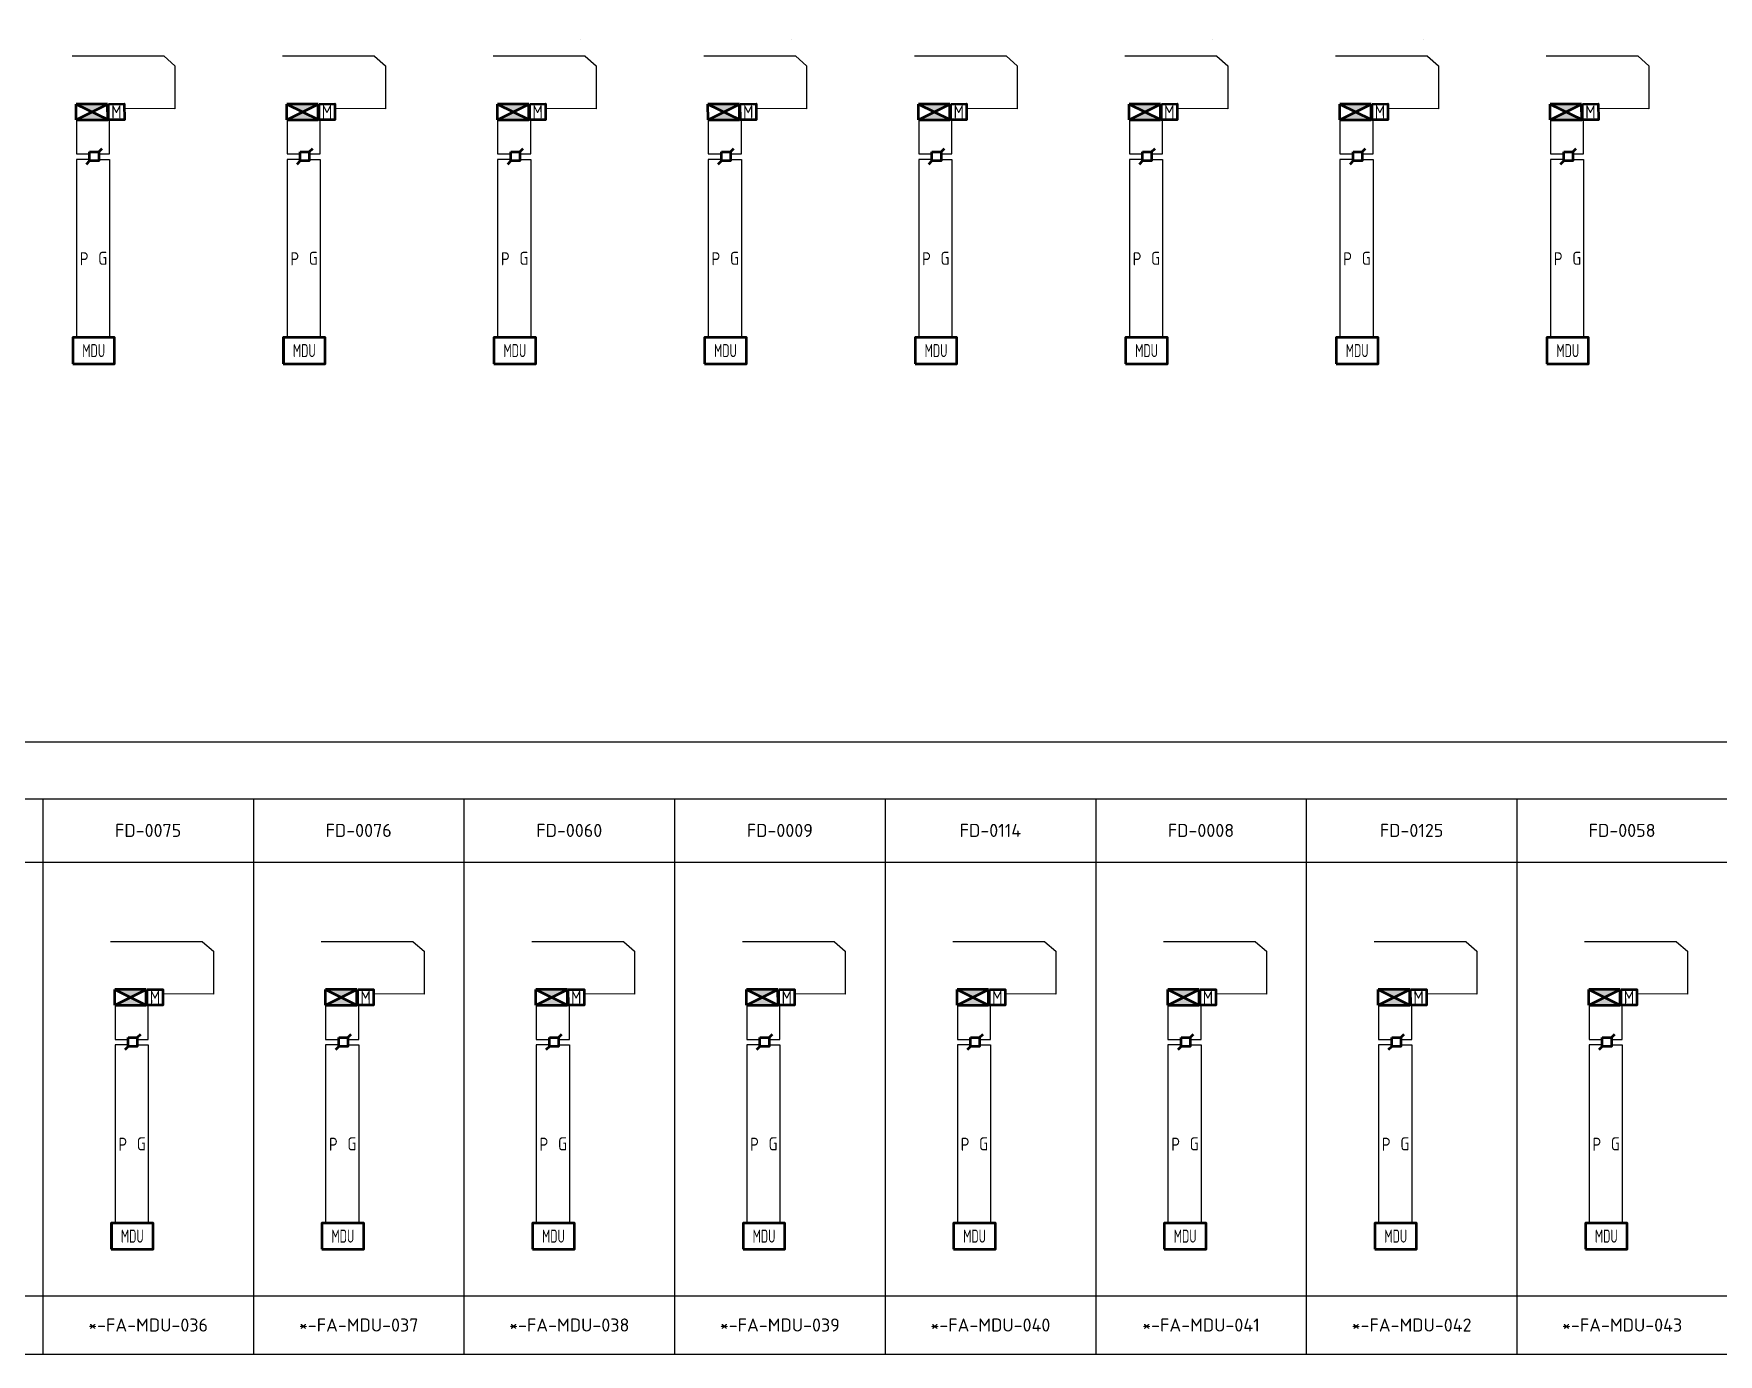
# Model space of a CAD drawing. Header units: millimetres. Extents: x 127230 to 906013, y -355313 to -209225.
# Drawn here: x 405785 to 437958, y -245773 to -220550 of the extents above; entities that cross this region are included whole.
import ezdxf
from ezdxf.enums import TextEntityAlignment as Align

# ---------------------------------------------------------------- set-up
doc = ezdxf.new("R2018")
doc.units = ezdxf.units.MM
doc.linetypes.add('Cплошная', pattern=[0])
for name, color, linetype, lineweight in [('14', 250, 'Continuous', 0), ('АТ_ПС_ИП_025', 1, 'Continuous', 25), ('АТ_ПС_ППКП_025', 5, 'Continuous', 25), ('АТ_ПС_Текст_025', 7, 'Continuous', 25), ('АТ_ПС_Трасса_100', 1, 'Continuous', 100)]:
    doc.layers.add(name, color=color, linetype=linetype, lineweight=lineweight)
doc.layers.add('ПС2', color=230, linetype='Continuous')
doc.styles.add('GLE_OASR_TextStyle', font='GOST2304A.ttf')
doc.styles.get("Standard").update_dxf_attribs({"font": 'gost_0.ttf'})
doc.styles.add('ГОСТ 2.304', font='CS_Gost2304.shx', dxfattribs={"width": 0.8})
doc.styles.add('Текст Т', font='isocpeur.ttf')

# ---------------------------------------------------------------- blocks, each defined once
blk = doc.blocks.new('*T72')
at = {"color": 7, "linetype": 'ByBlock', "transparency": 16777216}
for p, q in [((0, 0), (254457, 0)), ((0, 0), (0, -11695)), ((24130, 0), (24130, -11695)), ((28152, 0), (28152, -11695)), ((32173, 0), (32173, -11695)), ((64347, 0), (64347, -11695)), ((68368, 0), (68368, -11695)), ((72390, 0), (72390, -11695)), ((76412, 0), (76412, -11695)), ((193040, 0), (193040, -11695)), ((197062, 0), (197062, -11695)), ((205105, 0), (205105, -11695)), ((218262, 0), (218262, -11695)), ((222284, 0), (222284, -11695)), ((226305, 0), (226305, -11695)), ((254457, 0), (254457, -11695)), ((0, -1085), (4022, -1085)), ((4022, -1085), (4022, -11695)), ((8043, -1085), (8043, -11695)), ((12065, -1085), (12065, -11695)), ((16087, -1085), (16087, -11695)), ((20108, -1085), (20108, -11695)), ((24130, -1085), (36195, -1085)), ((36195, -1085), (36195, -11695)), ((40217, -1085), (40217, -11695)), ((44238, -1085), (44238, -11695)), ((48260, -1085), (48260, -11695)), ((52282, -1085), (52282, -11695)), ((56303, -1085), (56303, -11695)), ((60325, -1085), (60325, -11695)), ((64347, -1085), (80433, -1085)), ((80433, -1085), (80433, -11695)), ((84455, -1085), (84455, -11695)), ((88477, -1085), (88477, -11695)), ((92498, -1085), (92498, -11695)), ((96520, -1085), (96520, -11695)), ((100542, -1085), (100542, -11695)), ((104563, -1085), (104563, -11695)), ((108585, -1085), (108585, -11695)), ((112607, -1085), (112607, -11695)), ((116628, -1085), (116628, -11695)), ((120650, -1085), (120650, -11695)), ((124672, -1085), (124672, -11695)), ((128693, -1085), (128693, -11695)), ((132715, -1085), (132715, -11695)), ((136737, -1085), (136737, -11695)), ((140758, -1085), (140758, -11695)), ((144780, -1085), (144780, -11695)), ((148802, -1085), (148802, -11695)), ((152823, -1085), (152823, -11695)), ((156845, -1085), (156845, -11695)), ((160867, -1085), (160867, -11695)), ((164888, -1085), (164888, -11695)), ((168910, -1085), (168910, -11695)), ((172932, -1085), (172932, -11695)), ((176953, -1085), (176953, -11695)), ((180975, -1085), (180975, -11695)), ((184997, -1085), (184997, -11695)), ((189018, -1085), (189018, -11695)), ((193040, -1085), (201083, -1085)), ((201083, -1085), (201083, -11695)), ((205105, -1085), (230327, -1085)), ((230327, -1085), (230327, -11695)), ((234349, -1085), (234349, -11695)), ((238370, -1085), (238370, -11695)), ((242392, -1085), (242392, -11695)), ((246414, -1085), (246414, -11695)), ((250435, -1085), (250435, -11695)), ((0, -2294), (254457, -2294)), ((0, -10577), (254457, -10577)), ((0, -11695), (254457, -11695))]:
    blk.add_line(p, q, dxfattribs=at)
at = {"color": 0, "linetype": 'ByBlock', "lineweight": -2, "transparency": 16777216}
for p, q in [((4022, -1085), (24130, -1085)), ((36195, -1085), (64347, -1085)), ((80433, -1085), (193040, -1085)), ((201083, -1085), (205105, -1085)), ((230327, -1085), (254457, -1085))]:
    blk.add_line(p, q, dxfattribs=at)
at = {"color": 7, "transparency": 16777216, "char_height": 250, "attachment_point": 5, "style": 'Текст Т'}
for s, insert, width in [('Управление противопожарными клапанами', (220273, -542), 4020.47), ('Управление противопожарными клапанами', (12065, -542), 24128.8), ('Управление противопожарными клапанами', (48260, -542), 32172.13), ('Управление противопожарными клапанами', (134726, -542), 116627.13), ('Управление противопожарными клапанами', (201083, -542), 8042.13), ('Управление противопожарными клапанами', (240381, -542), 28150.47), ('FD-0027', (2011, -1689), 4020.47), ('FD-0005', (6032, -1689), 4020.47), ('SD-0002', (10054, -1689), 4020.47), ('FD-0004', (14076, -1689), 4020.47), ('FD-0028', (18098, -1689), 4020.47), ('FD-0029', (22119, -1689), 4020.47), ('{\\fGOST 2.304 type A|b0|i0|c204|p34;\\H0.91667x;\\C256;Дистанционный пуск \\Pсистемы дымоудаления}', (26141, -1689), 4020.47), ('{\\fGOST 2.304 type A|b0|i0|c204|p34;\\H0.91667x;\\C256;Дистанционный пуск \\Pсистемы дымоудаления}', (30162, -1689), 4020.47), ('FD-0121', (34184, -1689), 4020.47), ('FD-0080', (38206, -1689), 4020.47), ('FD-0077', (42228, -1689), 4020.47), ('FD-0025', (46249, -1689), 4020.47), ('FD-0026', (50271, -1689), 4020.47), ('FD-0113', (54293, -1689), 4020.47), ('FD-0072', (58314, -1689), 4020.47), ('FD-0073', (62336, -1689), 4020.47), ('{\\fGOST 2.304 type A|b0|i0|c204|p34;\\H0.91667x;\\C256;Дистанционный пуск \\Pсистемы дымоудаления}', (66358, -1689), 4020.47), ('{\\fGOST 2.304 type A|b0|i0|c204|p34;\\H0.91667x;\\C256;Дистанционный пуск \\Pсистемы дымоудаления}', (70379, -1689), 4020.47), ('{\\fGOST 2.304 type A|b0|i0|c204|p34;\\H0.91667x;\\C256;Дистанционный пуск \\Pсистемы дымоудаления}', (74401, -1689), 4020.47), ('FD-0002', (78423, -1689), 4020.47), ('FD-0024', (82444, -1689), 4020.47), ('SD-0001', (86466, -1689), 4020.47), ('FD-0001', (90488, -1689), 4020.47), ('FD-0003', (94509, -1689), 4020.47), ('FD-0022', (98531, -1689), 4020.47), ('FD-0023', (102553, -1689), 4020.47), ('FD-0032', (106574, -1689), 4020.47), ('FD-0010', (110596, -1689), 4020.47), ('FD-0132', (114618, -1689), 4020.47), ('FD-0085', (118639, -1689), 4020.47), ('FD-0087', (122661, -1689), 4020.47), ('FD-0118', (126683, -1689), 4020.47), ('FD-0130', (130704, -1689), 4020.47), ('FD-0131', (134726, -1689), 4020.47), ('FD-0112', (138748, -1689), 4020.47), ('FD-0043', (142769, -1689), 4020.47), ('FD-0096', (146791, -1689), 4020.47), ('FD-0057', (150813, -1689), 4020.47), ('FD-0097', (154834, -1689), 4020.47), ('FD-0074', (158856, -1689), 4020.47), ('FD-0075', (162878, -1689), 4020.47), ('FD-0076', (166899, -1689), 4020.47), ('FD-0060', (170921, -1689), 4020.47), ('FD-0009', (174943, -1689), 4020.47), ('FD-0114', (178964, -1689), 4020.47), ('FD-0008', (182986, -1689), 4020.47), ('FD-0125', (187008, -1689), 4020.47), ('FD-0058', (191029, -1689), 4020.47), ('{\\fGOST 2.304 type A|b0|i0|c204|p34;\\H0.91667x;\\C256;Отключение ПВ1 (FAB-0001A)/\\fGOST 2.304 type A|b0|i0|c0|p34; \\fGOST 2.304 type A|b0|i0|c204|p34;ПВ1р (FAB-0001В)}', (195051, -1689), 4020.47), ('FD-0078', (199073, -1689), 4020.47), ('FD-0031', (203094, -1689), 4020.47), ('{\\fGOST 2.304 type A|b0|i0|c204|p34;\\H0.91667x;\\C256;Отключение \\fGOST 2.304 type A|b0|i0|c0|p34;F0-51-010-NHC13^J/F0-51-010-NHC12/F0-51-010-NHC14} ', (211683, -1689), 13155.68), ('FD-0081', (220273, -1689), 4020.47), ('{\\fGOST 2.304 type A|b0|i0|c204|p34;\\H0.91667x;\\C256;Дистанционный пуск \\Pсистемы дымоудаления}', (224294, -1689), 4020.47), ('FD-0091', (228316, -1689), 4020.47), ('FD-0046', (232338, -1689), 4020.47), ('FD-0093', (236359, -1689), 4020.47), ('FD-0045', (240381, -1689), 4020.47), ('FD-0007', (244403, -1689), 4020.47), ('FD-0071', (248424, -1689), 4020.47), ('FD-0044', (252446, -1689), 4020.47), ('*-FA-MDU-001', (2011, -11136), 4020.47), ('*-FA-MDU-002', (6032, -11136), 4020.47), ('*-FA-MDU-003', (10054, -11136), 4020.47), ('*-FA-MDU-004', (14076, -11136), 4020.47), ('*-FA-MDU-005', (18098, -11136), 4020.47), ('*-FA-MDU-006', (22119, -11136), 4020.47), ('*-FA-SIB-11.7', (26141, -11136), 4020.47), ('*-FA-SIB-11.6', (30162, -11136), 4020.47), ('*-FA-MDU-007', (34184, -11136), 4020.47), ('*-FA-MDU-008', (38206, -11136), 4020.47), ('*-FA-MDU-009', (42228, -11136), 4020.47), ('*-FA-MDU-010', (46249, -11136), 4020.47), ('*-FA-MDU-011', (50271, -11136), 4020.47), ('*-FA-MDU-012', (54293, -11136), 4020.47), ('*-FA-MDU-013', (58314, -11136), 4020.47), ('*-FA-MDU-014', (62336, -11136), 4020.47), ('*-FA-SIB-11.5', (66358, -11136), 4020.47), ('*-FA-SIB-11.4', (70379, -11136), 4020.47), ('*-FA-SIB-11.3', (74401, -11136), 4020.47), ('*-FA-MDU-015', (78423, -11136), 4020.47), ('*-FA-MDU-016', (82444, -11136), 4020.47), ('*-FA-MDU-017', (86466, -11136), 4020.47), ('*-FA-MDU-018', (90488, -11136), 4020.47), ('*-FA-MDU-019', (94509, -11136), 4020.47), ('*-FA-MDU-020', (98531, -11136), 4020.47), ('*-FA-MDU-021', (102553, -11136), 4020.47), ('*-FA-MDU-022', (106574, -11136), 4020.47), ('*-FA-MDU-023', (110596, -11136), 4020.47), ('*-FA-MDU-024', (114618, -11136), 4020.47), ('*-FA-MDU-025', (118639, -11136), 4020.47), ('*-FA-MDU-026', (122661, -11136), 4020.47), ('*-FA-MDU-027', (126683, -11136), 4020.47), ('*-FA-MDU-028', (130704, -11136), 4020.47), ('*-FA-MDU-029', (134726, -11136), 4020.47), ('*-FA-MDU-030', (138748, -11136), 4020.47), ('*-FA-MDU-031', (142769, -11136), 4020.47), ('*-FA-MDU-032', (146791, -11136), 4020.47), ('*-FA-MDU-033', (150813, -11136), 4020.47), ('*-FA-MDU-034', (154834, -11136), 4020.47), ('*-FA-MDU-035', (158856, -11136), 4020.47), ('*-FA-MDU-036', (162878, -11136), 4020.47), ('*-FA-MDU-037', (166899, -11136), 4020.47), ('*-FA-MDU-038', (170921, -11136), 4020.47), ('*-FA-MDU-039', (174943, -11136), 4020.47), ('*-FA-MDU-040', (178964, -11136), 4020.47), ('*-FA-MDU-041', (182986, -11136), 4020.47), ('*-FA-MDU-042', (187008, -11136), 4020.47), ('*-FA-MDU-043', (191029, -11136), 4020.47), (' *-FA-MR4-11.1', (195051, -11136), 4020.47), ('*-FA-MDU-044', (199073, -11136), 4020.47), ('*-FA-MDU-045', (203094, -11136), 4020.47), (' *-FA-MR4-11.2', (211683, -11136), 13155.68), ('*-FA-MDU-046', (220273, -11136), 4020.47), ('*-FA-SIB-11.2', (224294, -11136), 4020.47), ('*-FA-MDU-047', (228316, -11136), 4020.47), ('*-FA-MDU-048', (232338, -11136), 4020.47), ('*-FA-MDU-049', (236359, -11136), 4020.47), ('*-FA-MDU-050', (240381, -11136), 4020.47), ('*-FA-MDU-051', (244403, -11136), 4020.47), ('*-FA-MDU-052', (248424, -11136), 4020.47), ('*-FA-MDU-053', (252446, -11136), 4020.47)]:
    blk.add_mtext(s, dxfattribs=dict(at, insert=insert, width=width))
blk = doc.blocks.new('*U53')
at = {"color": 0, "lineweight": 30, "width": 1.001, "flags": 104}
blk.add_attdef('ТЕКСТ1', text='', height=2.5, dxfattribs=at).set_placement((0.55, 3.27), align=Align.TOP_LEFT)
at = {"color": 0, "lineweight": 0}
blk.add_wipeout([(0, 4.3), (16.02, 4.3), (16.02, 0), (0, 0)], dxfattribs=at)
blk = doc.blocks.new('*U54')
at = {"color": 0, "lineweight": 30, "width": 1.001, "flags": 104}
blk.add_attdef('ТЕКСТ1', text='', height=2.5, dxfattribs=at).set_placement((0.55, 3.27), align=Align.TOP_LEFT)
at = {"color": 0, "lineweight": 0}
blk.add_wipeout([(0, 4.3), (21.07, 4.3), (21.07, 0), (0, 0)], dxfattribs=at)
blk = doc.blocks.new('*U49')
at = {"linetype": 'Continuous', "lineweight": 25}
blk.add_wipeout([(-1.5, -1.5), (-1.5, 1.5), (1.5, 1.5), (1.5, -1.5)], dxfattribs=at)
at = {"color": 0, "linetype": 'Continuous', "lineweight": -2}
for p, q in [((1.5, 1.5), (2.63, 2.63)), ((-1.5, -1.5), (-2.63, -2.63))]:
    blk.add_line(p, q, dxfattribs=at)
blk.add_lwpolyline([(-1.5, 1.5), (1.5, 1.5), (1.5, -1.5), (-1.5, -1.5)], close=True, dxfattribs=at)
blk = doc.blocks.new('*U52')
at = {"linetype": 'Continuous', "lineweight": -2}
h = blk.add_hatch(color=0, dxfattribs=at)
h.dxf.hatch_style = 1
h.paths.add_polyline_path([(-6, 2.97), (-2.98, 1.48), (0, 2.97)])
h.paths.add_polyline_path([(-2.98, 1.48), (-6, -0.03), (0, -0.03), (0, 0)])
at = {"color": 0, "linetype": 'Continuous', "lineweight": -2}
for p, q in [((-6, -0.03), (-6, 2.97)), ((0, 2.97), (-6, 2.97)), ((-6, 2.97), (0, 0)), ((-6, -0.03), (0, 2.97)), ((0, -0.03), (0, 2.97)), ((0, 1.47), (0.18, 1.47)), ((-6, -0.03), (0, -0.03))]:
    blk.add_line(p, q, dxfattribs=at)
blk.add_lwpolyline([(0.18, 2.97), (3.18, 2.97), (3.18, -0.03), (0.18, -0.03)], close=True, dxfattribs=at)
at = {"color": 0, "linetype": 'Continuous', "lineweight": -2, "style": 'GLE_OASR_TextStyle'}
blk.add_text('М', height=2.5, dxfattribs=at).set_placement((1.68, 1.47), align=Align.MIDDLE_CENTER)
blk = doc.blocks.new('*U51')
at = {"color": 0, "linetype": 'Continuous', "lineweight": -2}
blk.add_lwpolyline([(-8, -0.03), (0, -0.03), (0, 4.97), (-8, 4.97)], close=True, dxfattribs=at)
at = {"color": 0, "linetype": 'Continuous', "lineweight": -2, "style": 'ГОСТ 2.304', "width": 0.8, "flags": 4}
blk.add_attdef('НАДПИСЬ', text='', height=2.5, dxfattribs=at).set_placement((-4, 2.47), align=Align.MIDDLE_CENTER)
blk = doc.blocks.new('*U50')
at = {"color": 0, "lineweight": 0}
blk.add_wipeout([(-2.08, 6.13), (-19.65, 6.12), (-19.65, 1.83), (-2.08, 1.83)], dxfattribs=at)
at = {"color": 0, "linetype": 'Cплошная', "lineweight": 25}
for q in [(-19.65, 1.83), (0, 0)]:
    blk.add_line((-2.08, 1.83), q, dxfattribs=at)
at = {"color": 0, "lineweight": 30, "flags": 104}
blk.add_attdef('ТЕКСТ1', text='', height=2.5, dxfattribs=at).set_placement((-2.99, 5.1), align=Align.TOP_RIGHT)

msp = doc.modelspace()

# ---------------------------------------------------------------- linework, layer by layer
at = {"layer": '14', "color": 6, "lineweight": 25}
for points in [[(406602, -222195), (406602, -222844), (406854, -222844)], [(410624, -222195), (410624, -222844), (410876, -222844)], [(414645, -222195), (414645, -222844), (414897, -222844)], [(418667, -222195), (418667, -222844), (418919, -222844)], [(422689, -222195), (422689, -222844), (422941, -222844)], [(426710, -222195), (426710, -222844), (426962, -222844)], [(430732, -222195), (430732, -222844), (430984, -222844)], [(434754, -222195), (434754, -222844), (435006, -222844)], [(407339, -239108), (407339, -239758), (407591, -239758)], [(411361, -239108), (411361, -239758), (411613, -239758)], [(415382, -239108), (415382, -239758), (415634, -239758)], [(419404, -239108), (419404, -239758), (419656, -239758)], [(423426, -239108), (423426, -239758), (423678, -239758)], [(427447, -239108), (427447, -239758), (427699, -239758)], [(431469, -239108), (431469, -239758), (431721, -239758)], [(435491, -239108), (435491, -239758), (435743, -239758)]]:
    msp.add_lwpolyline(points, dxfattribs=at)
at = {"layer": 'АТ_ПС_Трасса_100', "color": 92, "lineweight": 25, "ltscale": 100}
for points in [[(407026, -222844), (407235, -222844), (407235, -222196)], [(411048, -222844), (411256, -222844), (411256, -222196)], [(415070, -222844), (415278, -222844), (415278, -222196)], [(419091, -222844), (419300, -222844), (419300, -222196)], [(423113, -222844), (423321, -222844), (423321, -222196)], [(427135, -222844), (427343, -222844), (427343, -222196)], [(431156, -222844), (431365, -222844), (431365, -222196)], [(435178, -222844), (435386, -222844), (435386, -222196)], [(407026, -222951), (407235, -222951), (407235, -226353)], [(411048, -222951), (411256, -222951), (411256, -226353)], [(415070, -222951), (415278, -222951), (415278, -226353)], [(419091, -222951), (419300, -222951), (419300, -226353)], [(423113, -222951), (423321, -222951), (423321, -226353)], [(427135, -222951), (427343, -222951), (427343, -226353)], [(431156, -222951), (431365, -222951), (431365, -226353)], [(435178, -222951), (435386, -222951), (435386, -226353)], [(407763, -239758), (407972, -239758), (407972, -239109)], [(411785, -239758), (411993, -239758), (411993, -239109)], [(415807, -239758), (416015, -239758), (416015, -239109)], [(419828, -239758), (420037, -239758), (420037, -239109)], [(423850, -239758), (424058, -239758), (424058, -239109)], [(427872, -239758), (428080, -239758), (428080, -239109)], [(431893, -239758), (432102, -239758), (432102, -239109)], [(435915, -239758), (436123, -239758), (436123, -239109)], [(407763, -239865), (407972, -239865), (407972, -243266)], [(411785, -239865), (411993, -239865), (411993, -243266)], [(415807, -239865), (416015, -239865), (416015, -243266)], [(419828, -239865), (420037, -239865), (420037, -243266)], [(423850, -239865), (424058, -239865), (424058, -243266)], [(427872, -239865), (428080, -239865), (428080, -243266)], [(431893, -239865), (432102, -239865), (432102, -243266)], [(435915, -239865), (436123, -239865), (436123, -243266)]]:
    msp.add_lwpolyline(points, dxfattribs=at)
at = {"layer": 'АТ_ПС_Трасса_100', "color": 6, "lineweight": 25, "ltscale": 100}
for points in [[(406854, -222951), (406602, -222951), (406602, -226353)], [(410876, -222951), (410624, -222951), (410624, -226353)], [(414897, -222951), (414645, -222951), (414645, -226353)], [(418919, -222951), (418667, -222951), (418667, -226353)], [(422941, -222951), (422689, -222951), (422689, -226353)], [(426962, -222951), (426710, -222951), (426710, -226353)], [(430984, -222951), (430732, -222951), (430732, -226353)], [(435006, -222951), (434754, -222951), (434754, -226353)], [(407591, -239865), (407339, -239865), (407339, -243266)], [(411613, -239865), (411361, -239865), (411361, -243266)], [(415634, -239865), (415382, -239865), (415382, -243266)], [(419656, -239865), (419404, -239865), (419404, -243266)], [(423678, -239865), (423426, -239865), (423426, -243266)], [(427699, -239865), (427447, -239865), (427447, -243266)], [(431721, -239865), (431469, -239865), (431469, -243266)], [(435743, -239865), (435491, -239865), (435491, -243266)]]:
    msp.add_lwpolyline(points, dxfattribs=at)

# ---------------------------------------------------------------- block references
msp.add_blockref('*T72', (245092, -234078))
at = {"layer": 'АТ_ПС_Текст_025', "linetype": 'Continuous'}
ref = msp.add_blockref('*U50', (408482, -221163), dxfattribs=dict(at, xscale=100, yscale=100, zscale=100))
lines = msp.add_mtext('230 В AC*** ', dxfattribs={"layer": '0', "color": 0, "insert": (408183, -220653), "char_height": 2.5, "attachment_point": 1})
ref.add_attrib('ТЕКСТ1', '', (408183, -220653), dxfattribs={"flags": 104}).embed_mtext(lines)
ref = msp.add_blockref('*U50', (412504, -221163), dxfattribs=dict(at, xscale=100, yscale=100, zscale=100))
lines = msp.add_mtext('230 В AC*** ', dxfattribs={"layer": '0', "color": 0, "insert": (412205, -220653), "char_height": 2.5, "attachment_point": 1})
ref.add_attrib('ТЕКСТ1', '', (412205, -220653), dxfattribs={"flags": 104}).embed_mtext(lines)
ref = msp.add_blockref('*U50', (416525, -221163), dxfattribs=dict(at, xscale=100, yscale=100, zscale=100))
lines = msp.add_mtext('230 В AC*** ', dxfattribs={"layer": '0', "color": 0, "insert": (416226, -220653), "char_height": 2.5, "attachment_point": 1})
ref.add_attrib('ТЕКСТ1', '', (416226, -220653), dxfattribs={"flags": 104}).embed_mtext(lines)
ref = msp.add_blockref('*U50', (420547, -221163), dxfattribs=dict(at, xscale=100, yscale=100, zscale=100))
lines = msp.add_mtext('230 В AC*** ', dxfattribs={"layer": '0', "color": 0, "insert": (420248, -220653), "char_height": 2.5, "attachment_point": 1})
ref.add_attrib('ТЕКСТ1', '', (420248, -220653), dxfattribs={"flags": 104}).embed_mtext(lines)
ref = msp.add_blockref('*U50', (424569, -221163), dxfattribs=dict(at, xscale=100, yscale=100, zscale=100))
lines = msp.add_mtext('230 В AC*** ', dxfattribs={"layer": '0', "color": 0, "insert": (424270, -220653), "char_height": 2.5, "attachment_point": 1})
ref.add_attrib('ТЕКСТ1', '', (424270, -220653), dxfattribs={"flags": 104}).embed_mtext(lines)
ref = msp.add_blockref('*U50', (428590, -221163), dxfattribs=dict(at, xscale=100, yscale=100, zscale=100))
lines = msp.add_mtext('230 В AC*** ', dxfattribs={"layer": '0', "color": 0, "insert": (428291, -220653), "char_height": 2.5, "attachment_point": 1})
ref.add_attrib('ТЕКСТ1', '', (428291, -220653), dxfattribs={"flags": 104}).embed_mtext(lines)
ref = msp.add_blockref('*U50', (432612, -221163), dxfattribs=dict(at, xscale=100, yscale=100, zscale=100))
lines = msp.add_mtext('230 В AC*** ', dxfattribs={"layer": '0', "color": 0, "insert": (432313, -220653), "char_height": 2.5, "attachment_point": 1})
ref.add_attrib('ТЕКСТ1', '', (432313, -220653), dxfattribs={"flags": 104}).embed_mtext(lines)
ref = msp.add_blockref('*U50', (436634, -221163), dxfattribs=dict(at, xscale=100, yscale=100, zscale=100))
lines = msp.add_mtext('230 В AC*** ', dxfattribs={"layer": '0', "color": 0, "insert": (436335, -220653), "char_height": 2.5, "attachment_point": 1})
ref.add_attrib('ТЕКСТ1', '', (436335, -220653), dxfattribs={"flags": 104}).embed_mtext(lines)
at = {"layer": 'ПС2', "color": 5, "lineweight": 50, "transparency": 33554687, "xscale": 100, "yscale": 100, "zscale": 100, "rotation": 0.1250381865928775}
for p in [(407198, -222190), (411219, -222190), (415241, -222190), (419263, -222190), (423284, -222190), (427306, -222190), (431328, -222190), (435349, -222190), (407935, -239103), (411956, -239103), (415978, -239103), (420000, -239103), (424021, -239103), (428043, -239103), (432065, -239103), (436086, -239103)]:
    msp.add_blockref('*U52', p, dxfattribs=at)

# ---------------------------------------------------------------- texts
at = {"layer": 'АТ_ПС_Текст_025', "char_height": 250, "attachment_point": 5, "style": 'GLE_OASR_TextStyle'}
for s, insert in [('P', (406748, -224849)), ('G', (407104, -224840)), ('P', (410770, -224849)), ('G', (411125, -224840)), ('P', (414792, -224849)), ('G', (415147, -224840)), ('P', (418813, -224849)), ('G', (419169, -224840)), ('P', (422835, -224849)), ('G', (423190, -224840)), ('P', (426857, -224849)), ('G', (427212, -224840)), ('P', (430878, -224849)), ('G', (431234, -224840)), ('P', (434900, -224849)), ('G', (435255, -224840)), ('P', (407485, -241762)), ('G', (407841, -241753)), ('P', (411507, -241762)), ('G', (411862, -241753)), ('P', (415529, -241762)), ('G', (415884, -241753)), ('P', (419550, -241762)), ('G', (419906, -241753)), ('P', (423572, -241762)), ('G', (423927, -241753)), ('P', (427594, -241762)), ('G', (427949, -241753)), ('P', (431615, -241762)), ('G', (431971, -241753)), ('P', (435637, -241762)), ('G', (435992, -241753))]:
    msp.add_mtext_dynamic_manual_height_columns(s, width=1237.88, gutter_width=12.5, heights=[0], dxfattribs=dict(at, insert=insert))

# ---------------------------------------------------------------- next in the draw order: linework, layer by layer
at = {"layer": '14', "color": 6, "lineweight": 25}
for points in [[(408482, -221163), (408482, -221982), (407515, -221977)], [(412504, -221163), (412504, -221982), (411537, -221977)], [(416525, -221163), (416525, -221982), (415558, -221977)], [(420547, -221163), (420547, -221982), (419580, -221977)], [(424569, -221163), (424569, -221982), (423602, -221977)], [(428590, -221163), (428590, -221982), (427623, -221977)], [(432612, -221163), (432612, -221982), (431645, -221977)], [(436634, -221163), (436634, -221982), (435667, -221977)]]:
    msp.add_lwpolyline(points, dxfattribs=at)

# ---------------------------------------------------------------- next in the draw order: block references
at = {"layer": 'АТ_ПС_ИП_025', "lineweight": 50, "xscale": 57.51779866433964, "yscale": 57.51779866433964, "zscale": 57.51779866433964}
for p in [(406940, -222894), (410962, -222894), (414984, -222894), (419005, -222894), (423027, -222894), (427049, -222894), (431070, -222894), (435092, -222894), (407677, -239807), (411699, -239807), (415720, -239807), (419742, -239807), (423764, -239807), (427785, -239807), (431807, -239807), (435829, -239807)]:
    msp.add_blockref('*U49', p, dxfattribs=at)
at = {"layer": 'АТ_ПС_Текст_025', "transparency": 33554636}
ref = msp.add_blockref('*U53', (407293, -223020), dxfattribs=dict(at, xscale=99.99980000000001, yscale=99.99980000000001, zscale=99.99980000000001))
lines = msp.add_mtext('\\W1.0010;*FA-XK-134', dxfattribs={"layer": '0', "color": 0, "insert": (407348, -222692), "char_height": 2.5, "attachment_point": 1})
ref.add_attrib('ТЕКСТ1', '', (407348, -222692), dxfattribs={"flags": 104}).embed_mtext(lines)
ref = msp.add_blockref('*U53', (411315, -223020), dxfattribs=dict(at, xscale=99.99980000000001, yscale=99.99980000000001, zscale=99.99980000000001))
lines = msp.add_mtext('\\W1.0010;*FA-XK-135', dxfattribs={"layer": '0', "color": 0, "insert": (411369, -222692), "char_height": 2.5, "attachment_point": 1})
ref.add_attrib('ТЕКСТ1', '', (411369, -222692), dxfattribs={"flags": 104}).embed_mtext(lines)
ref = msp.add_blockref('*U53', (415336, -223020), dxfattribs=dict(at, xscale=99.99980000000001, yscale=99.99980000000001, zscale=99.99980000000001))
lines = msp.add_mtext('\\W1.0010;*FA-XK-136', dxfattribs={"layer": '0', "color": 0, "insert": (415391, -222692), "char_height": 2.5, "attachment_point": 1})
ref.add_attrib('ТЕКСТ1', '', (415391, -222692), dxfattribs={"flags": 104}).embed_mtext(lines)
ref = msp.add_blockref('*U53', (419358, -223020), dxfattribs=dict(at, xscale=99.99980000000001, yscale=99.99980000000001, zscale=99.99980000000001))
lines = msp.add_mtext('\\W1.0010;*FA-XK-137', dxfattribs={"layer": '0', "color": 0, "insert": (419413, -222692), "char_height": 2.5, "attachment_point": 1})
ref.add_attrib('ТЕКСТ1', '', (419413, -222692), dxfattribs={"flags": 104}).embed_mtext(lines)
ref = msp.add_blockref('*U53', (423380, -223020), dxfattribs=dict(at, xscale=99.99980000000001, yscale=99.99980000000001, zscale=99.99980000000001))
lines = msp.add_mtext('\\W1.0010;*FA-XK-138', dxfattribs={"layer": '0', "color": 0, "insert": (423434, -222692), "char_height": 2.5, "attachment_point": 1})
ref.add_attrib('ТЕКСТ1', '', (423434, -222692), dxfattribs={"flags": 104}).embed_mtext(lines)
ref = msp.add_blockref('*U53', (427401, -223020), dxfattribs=dict(at, xscale=99.99980000000001, yscale=99.99980000000001, zscale=99.99980000000001))
lines = msp.add_mtext('\\W1.0010;*FA-XK-030', dxfattribs={"layer": '0', "color": 0, "insert": (427456, -222692), "char_height": 2.5, "attachment_point": 1})
ref.add_attrib('ТЕКСТ1', '', (427456, -222692), dxfattribs={"flags": 104}).embed_mtext(lines)
ref = msp.add_blockref('*U53', (431423, -223020), dxfattribs=dict(at, xscale=99.99980000000001, yscale=99.99980000000001, zscale=99.99980000000001))
lines = msp.add_mtext('\\W1.0010;*FA-XK-140', dxfattribs={"layer": '0', "color": 0, "insert": (431478, -222692), "char_height": 2.5, "attachment_point": 1})
ref.add_attrib('ТЕКСТ1', '', (431478, -222692), dxfattribs={"flags": 104}).embed_mtext(lines)
ref = msp.add_blockref('*U53', (435445, -223020), dxfattribs=dict(at, xscale=99.99980000000001, yscale=99.99980000000001, zscale=99.99980000000001))
lines = msp.add_mtext('\\W1.0010;*FA-XK-141', dxfattribs={"layer": '0', "color": 0, "insert": (435499, -222692), "char_height": 2.5, "attachment_point": 1})
ref.add_attrib('ТЕКСТ1', '', (435499, -222692), dxfattribs={"flags": 104}).embed_mtext(lines)
at = {"layer": 'АТ_ПС_Текст_025', "transparency": 33554636, "xscale": 99.99980000000001, "yscale": 99.99980000000001, "zscale": 99.99980000000001, "rotation": 90.0000000004073}
for p in [(406486, -225582), (407752, -225582), (410508, -225582), (411773, -225582), (414530, -225582), (415795, -225582), (418551, -225582), (419817, -225582), (422573, -225582), (423838, -225582), (426595, -225582), (427860, -225582), (430616, -225582), (431882, -225582), (434638, -225582), (435903, -225582), (407223, -242496), (408488, -242496), (411245, -242496), (412510, -242496), (415266, -242496), (416532, -242496), (419288, -242496), (420553, -242496), (423310, -242496), (424575, -242496), (427331, -242496), (428597, -242496), (431353, -242496), (432618, -242496), (435375, -242496), (436640, -242496)]:
    msp.add_blockref('*U54', p, dxfattribs=at)
at = {"layer": 'АТ_ПС_Текст_025', "linetype": 'Continuous'}
ref = msp.add_blockref('*U50', (409219, -238076), dxfattribs=dict(at, xscale=100, yscale=100, zscale=100))
lines = msp.add_mtext('230 В AC*** ', dxfattribs={"layer": '0', "color": 0, "insert": (408920, -237566), "char_height": 2.5, "attachment_point": 1})
ref.add_attrib('ТЕКСТ1', '', (408920, -237566), dxfattribs={"flags": 104}).embed_mtext(lines)
ref = msp.add_blockref('*U50', (413240, -238076), dxfattribs=dict(at, xscale=100, yscale=100, zscale=100))
lines = msp.add_mtext('230 В AC*** ', dxfattribs={"layer": '0', "color": 0, "insert": (412941, -237566), "char_height": 2.5, "attachment_point": 1})
ref.add_attrib('ТЕКСТ1', '', (412941, -237566), dxfattribs={"flags": 104}).embed_mtext(lines)
ref = msp.add_blockref('*U50', (417262, -238076), dxfattribs=dict(at, xscale=100, yscale=100, zscale=100))
lines = msp.add_mtext('230 В AC*** ', dxfattribs={"layer": '0', "color": 0, "insert": (416963, -237566), "char_height": 2.5, "attachment_point": 1})
ref.add_attrib('ТЕКСТ1', '', (416963, -237566), dxfattribs={"flags": 104}).embed_mtext(lines)
ref = msp.add_blockref('*U50', (421284, -238076), dxfattribs=dict(at, xscale=100, yscale=100, zscale=100))
lines = msp.add_mtext('230 В AC*** ', dxfattribs={"layer": '0', "color": 0, "insert": (420985, -237566), "char_height": 2.5, "attachment_point": 1})
ref.add_attrib('ТЕКСТ1', '', (420985, -237566), dxfattribs={"flags": 104}).embed_mtext(lines)
ref = msp.add_blockref('*U50', (425305, -238076), dxfattribs=dict(at, xscale=100, yscale=100, zscale=100))
lines = msp.add_mtext('230 В AC*** ', dxfattribs={"layer": '0', "color": 0, "insert": (425006, -237566), "char_height": 2.5, "attachment_point": 1})
ref.add_attrib('ТЕКСТ1', '', (425006, -237566), dxfattribs={"flags": 104}).embed_mtext(lines)
ref = msp.add_blockref('*U50', (429327, -238076), dxfattribs=dict(at, xscale=100, yscale=100, zscale=100))
lines = msp.add_mtext('230 В AC*** ', dxfattribs={"layer": '0', "color": 0, "insert": (429028, -237566), "char_height": 2.5, "attachment_point": 1})
ref.add_attrib('ТЕКСТ1', '', (429028, -237566), dxfattribs={"flags": 104}).embed_mtext(lines)
ref = msp.add_blockref('*U50', (433349, -238076), dxfattribs=dict(at, xscale=100, yscale=100, zscale=100))
lines = msp.add_mtext('230 В AC*** ', dxfattribs={"layer": '0', "color": 0, "insert": (433050, -237566), "char_height": 2.5, "attachment_point": 1})
ref.add_attrib('ТЕКСТ1', '', (433050, -237566), dxfattribs={"flags": 104}).embed_mtext(lines)
ref = msp.add_blockref('*U50', (437370, -238076), dxfattribs=dict(at, xscale=100, yscale=100, zscale=100))
lines = msp.add_mtext('230 В AC*** ', dxfattribs={"layer": '0', "color": 0, "insert": (437071, -237566), "char_height": 2.5, "attachment_point": 1})
ref.add_attrib('ТЕКСТ1', '', (437071, -237566), dxfattribs={"flags": 104}).embed_mtext(lines)
at = {"layer": 'АТ_ПС_Текст_025', "transparency": 33554636}
ref = msp.add_blockref('*U53', (408030, -239933), dxfattribs=dict(at, xscale=99.99980000000001, yscale=99.99980000000001, zscale=99.99980000000001))
lines = msp.add_mtext('\\W1.0010;*FA-XK-036', dxfattribs={"layer": '0', "color": 0, "insert": (408085, -239605), "char_height": 2.5, "attachment_point": 1})
ref.add_attrib('ТЕКСТ1', '', (408085, -239605), dxfattribs={"flags": 104}).embed_mtext(lines)
ref = msp.add_blockref('*U53', (412052, -239933), dxfattribs=dict(at, xscale=99.99980000000001, yscale=99.99980000000001, zscale=99.99980000000001))
lines = msp.add_mtext('\\W1.0010;*FA-XK-037', dxfattribs={"layer": '0', "color": 0, "insert": (412106, -239605), "char_height": 2.5, "attachment_point": 1})
ref.add_attrib('ТЕКСТ1', '', (412106, -239605), dxfattribs={"flags": 104}).embed_mtext(lines)
ref = msp.add_blockref('*U53', (416073, -239933), dxfattribs=dict(at, xscale=99.99980000000001, yscale=99.99980000000001, zscale=99.99980000000001))
lines = msp.add_mtext('\\W1.0010;*FA-XK-038', dxfattribs={"layer": '0', "color": 0, "insert": (416128, -239605), "char_height": 2.5, "attachment_point": 1})
ref.add_attrib('ТЕКСТ1', '', (416128, -239605), dxfattribs={"flags": 104}).embed_mtext(lines)
ref = msp.add_blockref('*U53', (420095, -239933), dxfattribs=dict(at, xscale=99.99980000000001, yscale=99.99980000000001, zscale=99.99980000000001))
lines = msp.add_mtext('\\W1.0010;*FA-XK-039', dxfattribs={"layer": '0', "color": 0, "insert": (420150, -239605), "char_height": 2.5, "attachment_point": 1})
ref.add_attrib('ТЕКСТ1', '', (420150, -239605), dxfattribs={"flags": 104}).embed_mtext(lines)
ref = msp.add_blockref('*U53', (424117, -239933), dxfattribs=dict(at, xscale=99.99980000000001, yscale=99.99980000000001, zscale=99.99980000000001))
lines = msp.add_mtext('\\W1.0010;*FA-XK-040', dxfattribs={"layer": '0', "color": 0, "insert": (424171, -239605), "char_height": 2.5, "attachment_point": 1})
ref.add_attrib('ТЕКСТ1', '', (424171, -239605), dxfattribs={"flags": 104}).embed_mtext(lines)
ref = msp.add_blockref('*U53', (428138, -239933), dxfattribs=dict(at, xscale=99.99980000000001, yscale=99.99980000000001, zscale=99.99980000000001))
lines = msp.add_mtext('\\W1.0010;*FA-XK-041', dxfattribs={"layer": '0', "color": 0, "insert": (428193, -239605), "char_height": 2.5, "attachment_point": 1})
ref.add_attrib('ТЕКСТ1', '', (428193, -239605), dxfattribs={"flags": 104}).embed_mtext(lines)
ref = msp.add_blockref('*U53', (432160, -239933), dxfattribs=dict(at, xscale=99.99980000000001, yscale=99.99980000000001, zscale=99.99980000000001))
lines = msp.add_mtext('\\W1.0010;*FA-XK-042', dxfattribs={"layer": '0', "color": 0, "insert": (432215, -239605), "char_height": 2.5, "attachment_point": 1})
ref.add_attrib('ТЕКСТ1', '', (432215, -239605), dxfattribs={"flags": 104}).embed_mtext(lines)
ref = msp.add_blockref('*U53', (436182, -239933), dxfattribs=dict(at, xscale=99.99980000000001, yscale=99.99980000000001, zscale=99.99980000000001))
lines = msp.add_mtext('\\W1.0010;*FA-XK-043', dxfattribs={"layer": '0', "color": 0, "insert": (436236, -239605), "char_height": 2.5, "attachment_point": 1})
ref.add_attrib('ТЕКСТ1', '', (436236, -239605), dxfattribs={"flags": 104}).embed_mtext(lines)

# ---------------------------------------------------------------- next in the draw order: wipeouts: each hides what was drawn before it
at = {"lineweight": 25}
for points in [[(406531, -226353), (407331, -226353), (407331, -226853), (406531, -226853)], [(410553, -226353), (411353, -226353), (411353, -226853), (410553, -226853)], [(414574, -226353), (415374, -226353), (415374, -226853), (414574, -226853)], [(418596, -226353), (419396, -226353), (419396, -226853), (418596, -226853)], [(422618, -226353), (423418, -226353), (423418, -226853), (422618, -226853)], [(426639, -226353), (427439, -226353), (427439, -226853), (426639, -226853)], [(430661, -226353), (431461, -226353), (431461, -226853), (430661, -226853)], [(434683, -226353), (435483, -226353), (435483, -226853), (434683, -226853)], [(407268, -243266), (408068, -243266), (408068, -243766), (407268, -243766)], [(411289, -243266), (412089, -243266), (412089, -243766), (411289, -243766)], [(415311, -243266), (416111, -243266), (416111, -243766), (415311, -243766)], [(419333, -243266), (420133, -243266), (420133, -243766), (419333, -243766)], [(423354, -243266), (424154, -243266), (424154, -243766), (423354, -243766)], [(427376, -243266), (428176, -243266), (428176, -243766), (427376, -243766)], [(431398, -243266), (432198, -243266), (432198, -243766), (431398, -243766)], [(435419, -243266), (436219, -243266), (436219, -243766), (435419, -243766)]]:
    msp.add_wipeout(points, dxfattribs=at).dxf.layer = 'АТ_ПС_Трасса_100'

# ---------------------------------------------------------------- next in the draw order: linework, layer by layer
at = {"layer": '14', "color": 6, "lineweight": 25}
for points in [[(409219, -238076), (409219, -238895), (408252, -238890)], [(413240, -238076), (413240, -238895), (412274, -238890)], [(417262, -238076), (417262, -238895), (416295, -238890)], [(421284, -238076), (421284, -238895), (420317, -238890)], [(425305, -238076), (425305, -238895), (424339, -238890)], [(429327, -238076), (429327, -238895), (428360, -238890)], [(433349, -238076), (433349, -238895), (432382, -238890)], [(437370, -238076), (437370, -238895), (436404, -238890)]]:
    msp.add_lwpolyline(points, dxfattribs=at)

# ---------------------------------------------------------------- next in the draw order: block references
at = {"layer": 'АТ_ПС_ППКП_025', "color": 1, "linetype": 'Continuous', "lineweight": 50}
ref = msp.add_blockref('*U51', (407331, -226850), dxfattribs=dict(at, xscale=100, yscale=100, zscale=100))
ref.add_attrib('НАДПИСЬ', 'MDU', dxfattribs={"layer": '0', "color": 0, "linetype": 'Continuous', "lineweight": -2, "height": 250, "style": 'ГОСТ 2.304', "width": 0.8}).set_placement((406931, -226603), align=Align.MIDDLE_CENTER)
ref = msp.add_blockref('*U51', (411352, -226850), dxfattribs=dict(at, xscale=100, yscale=100, zscale=100))
ref.add_attrib('НАДПИСЬ', 'MDU', dxfattribs={"layer": '0', "color": 0, "linetype": 'Continuous', "lineweight": -2, "height": 250, "style": 'ГОСТ 2.304', "width": 0.8}).set_placement((410953, -226603), align=Align.MIDDLE_CENTER)
ref = msp.add_blockref('*U51', (415374, -226850), dxfattribs=dict(at, xscale=100, yscale=100, zscale=100))
ref.add_attrib('НАДПИСЬ', 'MDU', dxfattribs={"layer": '0', "color": 0, "linetype": 'Continuous', "lineweight": -2, "height": 250, "style": 'ГОСТ 2.304', "width": 0.8}).set_placement((414974, -226603), align=Align.MIDDLE_CENTER)
ref = msp.add_blockref('*U51', (419396, -226850), dxfattribs=dict(at, xscale=100, yscale=100, zscale=100))
ref.add_attrib('НАДПИСЬ', 'MDU', dxfattribs={"layer": '0', "color": 0, "linetype": 'Continuous', "lineweight": -2, "height": 250, "style": 'ГОСТ 2.304', "width": 0.8}).set_placement((418996, -226603), align=Align.MIDDLE_CENTER)
ref = msp.add_blockref('*U51', (423417, -226850), dxfattribs=dict(at, xscale=100, yscale=100, zscale=100))
ref.add_attrib('НАДПИСЬ', 'MDU', dxfattribs={"layer": '0', "color": 0, "linetype": 'Continuous', "lineweight": -2, "height": 250, "style": 'ГОСТ 2.304', "width": 0.8}).set_placement((423018, -226603), align=Align.MIDDLE_CENTER)
ref = msp.add_blockref('*U51', (427439, -226850), dxfattribs=dict(at, xscale=100, yscale=100, zscale=100))
ref.add_attrib('НАДПИСЬ', 'MDU', dxfattribs={"layer": '0', "color": 0, "linetype": 'Continuous', "lineweight": -2, "height": 250, "style": 'ГОСТ 2.304', "width": 0.8}).set_placement((427039, -226603), align=Align.MIDDLE_CENTER)
ref = msp.add_blockref('*U51', (431461, -226850), dxfattribs=dict(at, xscale=100, yscale=100, zscale=100))
ref.add_attrib('НАДПИСЬ', 'MDU', dxfattribs={"layer": '0', "color": 0, "linetype": 'Continuous', "lineweight": -2, "height": 250, "style": 'ГОСТ 2.304', "width": 0.8}).set_placement((431061, -226603), align=Align.MIDDLE_CENTER)
ref = msp.add_blockref('*U51', (435482, -226850), dxfattribs=dict(at, xscale=100, yscale=100, zscale=100))
ref.add_attrib('НАДПИСЬ', 'MDU', dxfattribs={"layer": '0', "color": 0, "linetype": 'Continuous', "lineweight": -2, "height": 250, "style": 'ГОСТ 2.304', "width": 0.8}).set_placement((435083, -226603), align=Align.MIDDLE_CENTER)
ref = msp.add_blockref('*U51', (408067, -243763), dxfattribs=dict(at, xscale=100, yscale=100, zscale=100))
ref.add_attrib('НАДПИСЬ', 'MDU', dxfattribs={"layer": '0', "color": 0, "linetype": 'Continuous', "lineweight": -2, "height": 250, "style": 'ГОСТ 2.304', "width": 0.8}).set_placement((407668, -243516), align=Align.MIDDLE_CENTER)
ref = msp.add_blockref('*U51', (412089, -243763), dxfattribs=dict(at, xscale=100, yscale=100, zscale=100))
ref.add_attrib('НАДПИСЬ', 'MDU', dxfattribs={"layer": '0', "color": 0, "linetype": 'Continuous', "lineweight": -2, "height": 250, "style": 'ГОСТ 2.304', "width": 0.8}).set_placement((411689, -243516), align=Align.MIDDLE_CENTER)
ref = msp.add_blockref('*U51', (416111, -243763), dxfattribs=dict(at, xscale=100, yscale=100, zscale=100))
ref.add_attrib('НАДПИСЬ', 'MDU', dxfattribs={"layer": '0', "color": 0, "linetype": 'Continuous', "lineweight": -2, "height": 250, "style": 'ГОСТ 2.304', "width": 0.8}).set_placement((415711, -243516), align=Align.MIDDLE_CENTER)
ref = msp.add_blockref('*U51', (420132, -243763), dxfattribs=dict(at, xscale=100, yscale=100, zscale=100))
ref.add_attrib('НАДПИСЬ', 'MDU', dxfattribs={"layer": '0', "color": 0, "linetype": 'Continuous', "lineweight": -2, "height": 250, "style": 'ГОСТ 2.304', "width": 0.8}).set_placement((419733, -243516), align=Align.MIDDLE_CENTER)
ref = msp.add_blockref('*U51', (424154, -243763), dxfattribs=dict(at, xscale=100, yscale=100, zscale=100))
ref.add_attrib('НАДПИСЬ', 'MDU', dxfattribs={"layer": '0', "color": 0, "linetype": 'Continuous', "lineweight": -2, "height": 250, "style": 'ГОСТ 2.304', "width": 0.8}).set_placement((423754, -243516), align=Align.MIDDLE_CENTER)
ref = msp.add_blockref('*U51', (428176, -243763), dxfattribs=dict(at, xscale=100, yscale=100, zscale=100))
ref.add_attrib('НАДПИСЬ', 'MDU', dxfattribs={"layer": '0', "color": 0, "linetype": 'Continuous', "lineweight": -2, "height": 250, "style": 'ГОСТ 2.304', "width": 0.8}).set_placement((427776, -243516), align=Align.MIDDLE_CENTER)
ref = msp.add_blockref('*U51', (432197, -243763), dxfattribs=dict(at, xscale=100, yscale=100, zscale=100))
ref.add_attrib('НАДПИСЬ', 'MDU', dxfattribs={"layer": '0', "color": 0, "linetype": 'Continuous', "lineweight": -2, "height": 250, "style": 'ГОСТ 2.304', "width": 0.8}).set_placement((431798, -243516), align=Align.MIDDLE_CENTER)
ref = msp.add_blockref('*U51', (436219, -243763), dxfattribs=dict(at, xscale=100, yscale=100, zscale=100))
ref.add_attrib('НАДПИСЬ', 'MDU', dxfattribs={"layer": '0', "color": 0, "linetype": 'Continuous', "lineweight": -2, "height": 250, "style": 'ГОСТ 2.304', "width": 0.8}).set_placement((435819, -243516), align=Align.MIDDLE_CENTER)

doc.saveas('drawing.dxf')
